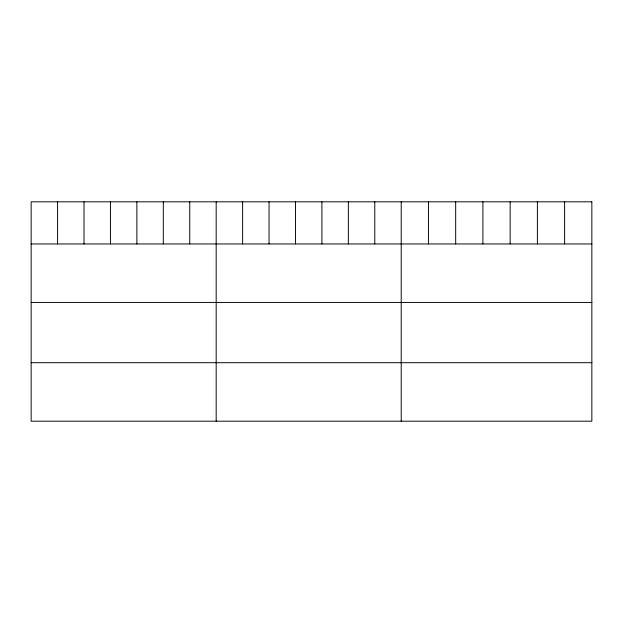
<?xml version="1.0" encoding="UTF-8"?>
<svg xmlns="http://www.w3.org/2000/svg" width="623" height="623" viewBox="0 0 623 623"><rect width="100%" height="100%" fill="white"/><g stroke="black" fill="none" stroke-linecap="round" stroke-linejoin="round"><path stroke-width="0.93" d="M31.15 243.959L591.85 243.959M31.15 302.443L591.85 302.443M31.15 362.703L591.85 362.703M564.617 201.813L564.617 243.959M537.384 201.813L537.384 243.959M510.151 201.813L510.151 243.959M482.911 201.813L482.911 243.959M455.678 201.813L455.678 243.959M428.445 201.813L428.445 243.959M401.212 201.813L401.212 421.187M374.781 201.813L374.781 243.959M348.343 201.813L348.343 243.959M321.912 201.813L321.912 243.959M295.481 201.813L295.481 243.959M269.05 201.813L269.05 243.959M242.612 201.813L242.612 243.959M216.181 201.813L216.181 421.187M189.75 201.813L189.75 243.959M163.312 201.813L163.312 243.959M136.881 201.813L136.881 243.959M110.45 201.813L110.45 243.959M84.019 201.813L84.019 243.959M57.581 201.813L57.581 243.959M591.85 201.813L31.15 201.813L31.15 421.187L591.85 421.187L591.85 201.813"/></g></svg>
